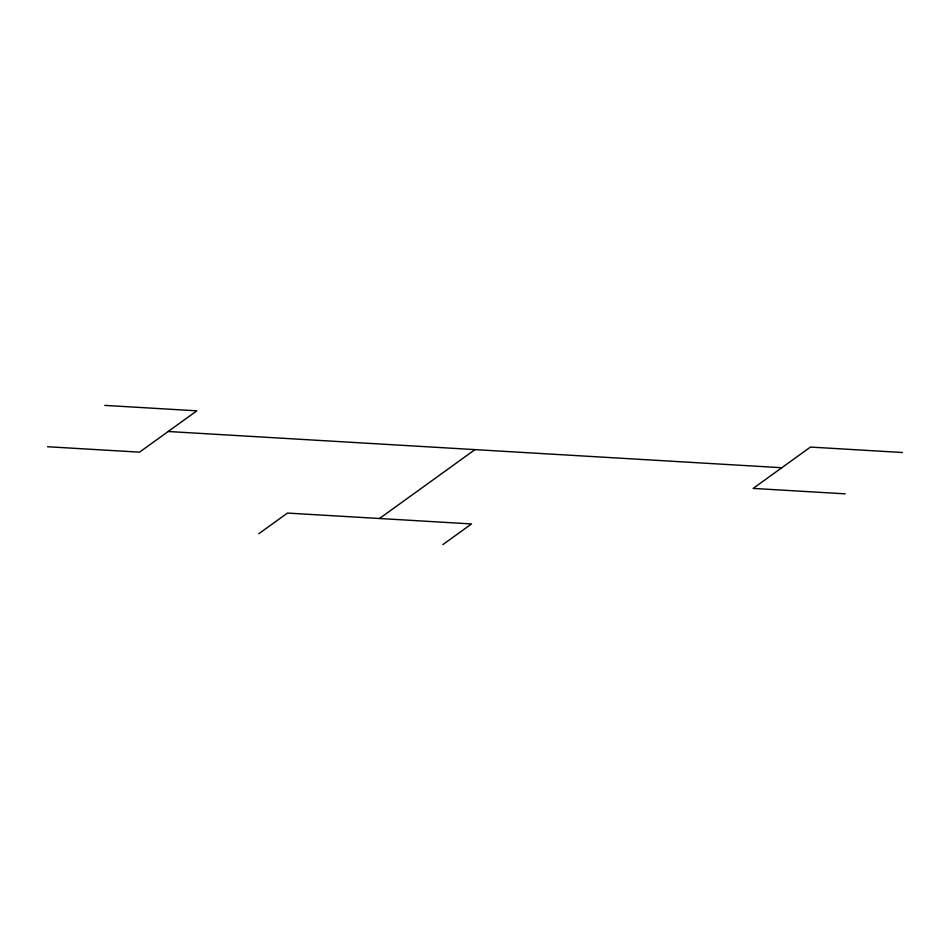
<?xml version="1.0" encoding="UTF-8"?>
<svg xmlns="http://www.w3.org/2000/svg" width="950" height="950" viewBox="0 0 950 950"><rect width="100%" height="100%" fill="white"/><g stroke="black" fill="none" stroke-linecap="round" stroke-linejoin="round"><path stroke-width="1.43" d="M258.792 533.734L287.446 513.071L471.521 523.937L442.866 544.611M379.489 518.498L475 449.611M104.809 405.389L196.852 410.827L139.543 452.164L47.5 446.726M902.5 452.509L810.457 447.07L753.148 488.407L845.191 493.834M168.197 431.502L781.803 467.733"/></g></svg>
